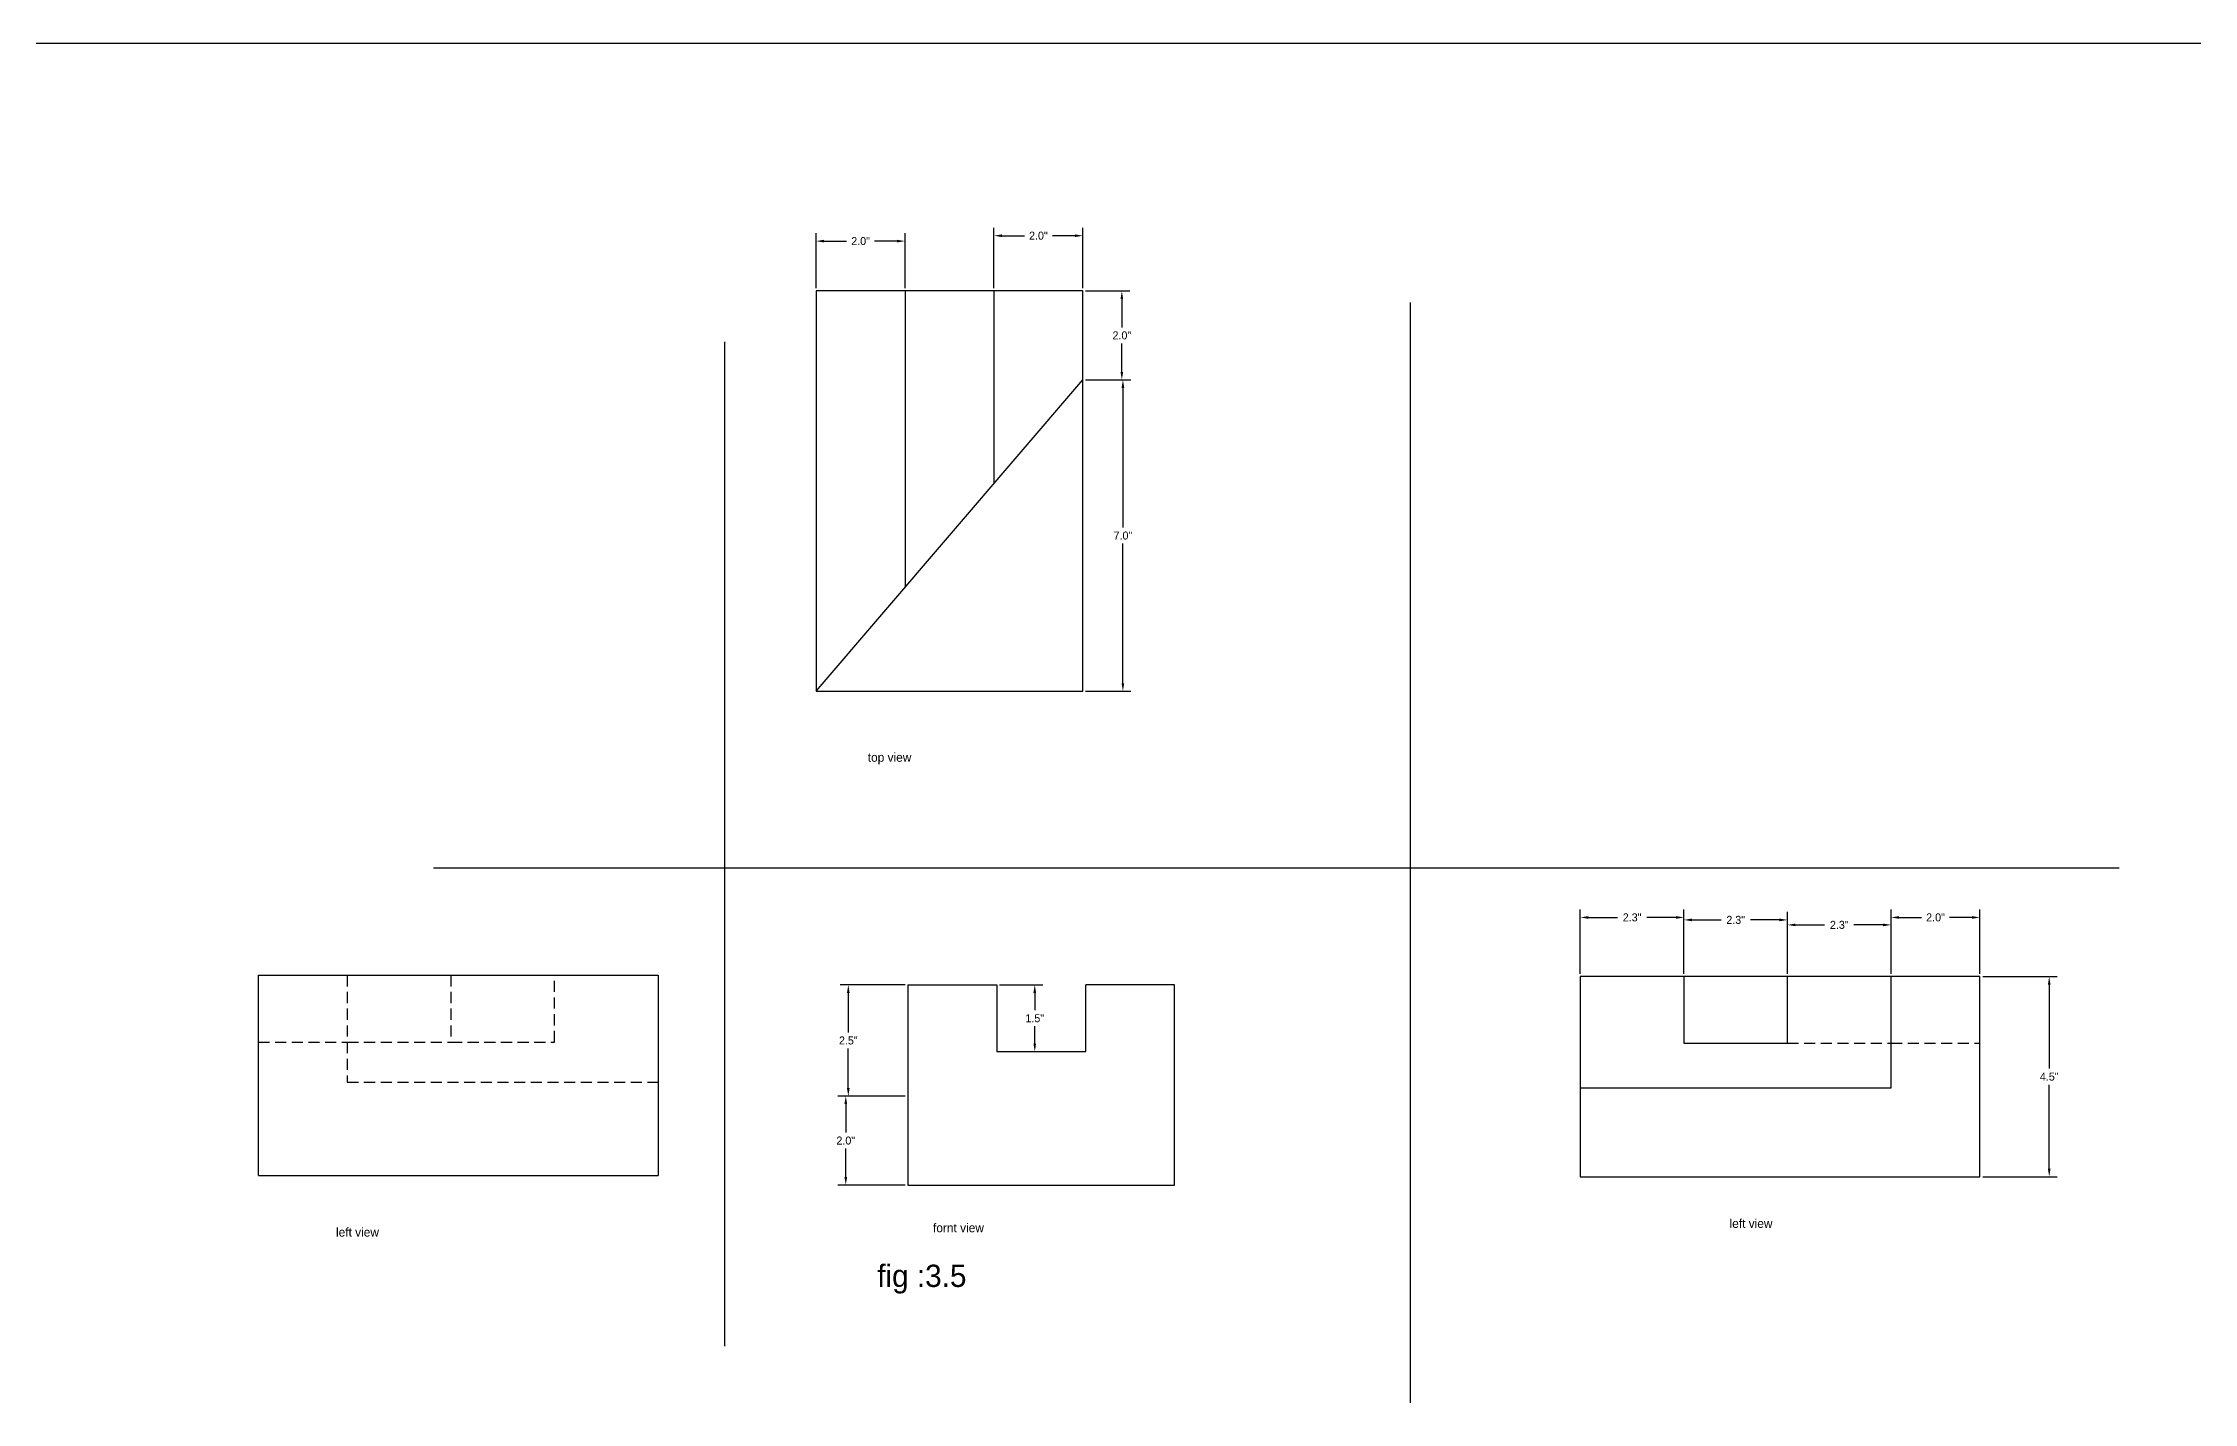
# Model space of a CAD drawing. Header units: inches. Extents: x 40 to 360, y -70 to 91.
# Drawn here: x 239.95 to 288.33, y -22.96 to 7.61 of the extents above; entities that cross this region are included whole.
import ezdxf

# ---------------------------------------------------------------- set-up
doc = ezdxf.new("R2010")
doc.units = ezdxf.units.IN
doc.header["$MEASUREMENT"] = 0
doc.linetypes.add('DASHED2', pattern=[0.375, 0.25, -0.125])
doc.dimstyles.get("Standard").update_dxf_attribs({"dimtxt": 0.18, "dimasz": 0.18, "dimexe": 0.18, "dimexo": 0.0625, "dimgap": 0.09, "dimtad": 0, "dimtih": 1, "dimtoh": 1, "dimdec": 1, "dimzin": 0, "dimdsep": 46, "dimlunit": 3, "dimtxsty": 'Standard', "dimcen": 0.09, "dimadec": 0, "dimazin": 0, "dimtfac": 1, "dimtdec": 1, "dimtofl": 0, "dimtmove": 0, "dimatfit": 3, "dimfxl": 1, "dimtolj": 1, "dimtzin": 0, "dimarcsym": 0})

# ---------------------------------------------------------------- blocks, each defined once
blk = doc.blocks.new('*D33')
at = {"color": 0, "lineweight": -2}
for p, q in [((263.399, 2.037), (264.393, 2.037)), ((264.213, 1.857), (264.213, 1.217)), ((264.213, 0.217), (264.213, 0.857)), ((263.399, 0.037), (264.393, 0.037))]:
    blk.add_line(p, q, dxfattribs=at)
at = {"color": 0}
for points in [[(264.183, 1.857), (264.243, 1.857), (264.213, 2.037)], [(264.183, 0.217), (264.243, 0.217), (264.213, 0.037)]]:
    blk.add_solid(points, dxfattribs=at)
at = {"layer": 'Defpoints', "color": 0}
for p in [(263.336, 2.037), (263.336, 0.037), (264.213, 0.037)]:
    blk.add_point(p, dxfattribs=at)
at = {"color": 0, "insert": (264.213, 1.037), "char_height": 0.18, "attachment_point": 5}
blk.add_mtext('\\A1;2.0"', dxfattribs=at)
blk = doc.blocks.new('*D34')
at = {"color": 0, "lineweight": -2}
for p, q in [((263.399, 0.037), (264.417, 0.037)), ((264.237, -0.143), (264.237, -3.283)), ((264.237, -6.783), (264.237, -3.643)), ((263.399, -6.963), (264.417, -6.963))]:
    blk.add_line(p, q, dxfattribs=at)
at = {"color": 0}
for points in [[(264.207, -0.143), (264.267, -0.143), (264.237, 0.037)], [(264.207, -6.783), (264.267, -6.783), (264.237, -6.963)]]:
    blk.add_solid(points, dxfattribs=at)
at = {"layer": 'Defpoints', "color": 0}
for p in [(263.336, 0.037), (263.336, -6.963), (264.237, -6.963)]:
    blk.add_point(p, dxfattribs=at)
at = {"color": 0, "insert": (264.237, -3.463), "char_height": 0.18, "attachment_point": 5}
blk.add_mtext('\\A1;7.0"', dxfattribs=at)
blk = doc.blocks.new('*D35')
at = {"color": 0, "lineweight": -2}
for p, q in [((257.336, 2.099), (257.336, 3.338)), ((257.516, 3.158), (258.021, 3.158)), ((259.156, 3.158), (258.651, 3.158)), ((259.336, 2.099), (259.336, 3.338))]:
    blk.add_line(p, q, dxfattribs=at)
at = {"color": 0}
for points in [[(257.516, 3.188), (257.516, 3.128), (257.336, 3.158)], [(259.156, 3.188), (259.156, 3.128), (259.336, 3.158)]]:
    blk.add_solid(points, dxfattribs=at)
at = {"layer": 'Defpoints', "color": 0}
for p in [(259.336, 3.158), (257.336, 2.037), (259.336, 2.037)]:
    blk.add_point(p, dxfattribs=at)
at = {"color": 0, "insert": (258.336, 3.158), "char_height": 0.18, "attachment_point": 5}
blk.add_mtext('\\A1;2.0"', dxfattribs=at)
blk = doc.blocks.new('*D36')
at = {"color": 0, "lineweight": -2}
for p, q in [((261.336, 2.099), (261.336, 3.459)), ((263.336, 2.099), (263.336, 3.459)), ((261.516, 3.279), (262.021, 3.279)), ((263.156, 3.279), (262.651, 3.279))]:
    blk.add_line(p, q, dxfattribs=at)
at = {"color": 0}
for points in [[(261.516, 3.309), (261.516, 3.249), (261.336, 3.279)], [(263.156, 3.309), (263.156, 3.249), (263.336, 3.279)]]:
    blk.add_solid(points, dxfattribs=at)
at = {"layer": 'Defpoints', "color": 0}
for p in [(263.336, 3.279), (261.336, 2.037), (263.336, 2.037)]:
    blk.add_point(p, dxfattribs=at)
at = {"color": 0, "insert": (262.336, 3.279), "char_height": 0.18, "attachment_point": 5}
blk.add_mtext('\\A1;2.0"', dxfattribs=at)
blk = doc.blocks.new('*D37')
at = {"color": 0, "lineweight": -2}
for p, q in [((261.462, -13.565), (262.434, -13.565)), ((262.254, -13.745), (262.254, -14.135)), ((262.254, -14.885), (262.254, -14.495)), ((261.462, -15.065), (262.434, -15.065))]:
    blk.add_line(p, q, dxfattribs=at)
at = {"color": 0}
for points in [[(262.224, -13.745), (262.284, -13.745), (262.254, -13.565)], [(262.224, -14.885), (262.284, -14.885), (262.254, -15.065)]]:
    blk.add_solid(points, dxfattribs=at)
at = {"layer": 'Defpoints', "color": 0}
for p in [(261.4, -13.565), (261.4, -15.065), (262.254, -15.065)]:
    blk.add_point(p, dxfattribs=at)
at = {"color": 0, "insert": (262.254, -14.315), "char_height": 0.18, "attachment_point": 5}
blk.add_mtext('\\A1;1.5"', dxfattribs=at)
blk = doc.blocks.new('*D38')
at = {"color": 0, "lineweight": -2}
for p, q in [((259.337, -13.565), (257.88, -13.565)), ((258.06, -13.745), (258.06, -14.635)), ((258.06, -15.885), (258.06, -14.995)), ((259.337, -16.065), (257.88, -16.065))]:
    blk.add_line(p, q, dxfattribs=at)
at = {"color": 0}
for points in [[(258.03, -13.745), (258.09, -13.745), (258.06, -13.565)], [(258.03, -15.885), (258.09, -15.885), (258.06, -16.065)]]:
    blk.add_solid(points, dxfattribs=at)
at = {"layer": 'Defpoints', "color": 0}
for p in [(259.4, -13.565), (258.06, -16.065), (259.4, -16.065)]:
    blk.add_point(p, dxfattribs=at)
at = {"color": 0, "insert": (258.06, -14.815), "char_height": 0.18, "attachment_point": 5}
blk.add_mtext('\\A1;2.5"', dxfattribs=at)
blk = doc.blocks.new('*D39')
at = {"color": 0, "lineweight": -2}
for p, q in [((259.275, -16.065), (257.823, -16.065)), ((258.003, -16.245), (258.003, -16.885)), ((258.003, -17.885), (258.003, -17.245)), ((259.337, -18.065), (257.823, -18.065))]:
    blk.add_line(p, q, dxfattribs=at)
at = {"color": 0}
for points in [[(257.973, -16.245), (258.033, -16.245), (258.003, -16.065)], [(257.973, -17.885), (258.033, -17.885), (258.003, -18.065)]]:
    blk.add_solid(points, dxfattribs=at)
at = {"layer": 'Defpoints', "color": 0}
for p in [(259.337, -16.065), (258.003, -18.065), (259.4, -18.065)]:
    blk.add_point(p, dxfattribs=at)
at = {"color": 0, "insert": (258.003, -17.065), "char_height": 0.18, "attachment_point": 5}
blk.add_mtext('\\A1;2.0"', dxfattribs=at)
blk = doc.blocks.new('*D40')
at = {"color": 0, "lineweight": -2}
for p, q in [((274.526, -13.315), (274.526, -11.868)), ((274.706, -12.048), (275.361, -12.048)), ((276.676, -12.048), (276.021, -12.048)), ((276.856, -13.315), (276.856, -11.868))]:
    blk.add_line(p, q, dxfattribs=at)
at = {"color": 0}
for points in [[(274.706, -12.018), (274.706, -12.078), (274.526, -12.048)], [(276.676, -12.018), (276.676, -12.078), (276.856, -12.048)]]:
    blk.add_solid(points, dxfattribs=at)
at = {"layer": 'Defpoints', "color": 0}
for p in [(276.856, -12.048), (274.526, -13.378), (276.856, -13.378)]:
    blk.add_point(p, dxfattribs=at)
at = {"color": 0, "insert": (275.691, -12.048), "char_height": 0.18, "attachment_point": 5}
blk.add_mtext('\\A1;2.3"', dxfattribs=at)
blk = doc.blocks.new('*D41')
at = {"color": 0, "lineweight": -2}
for p, q in [((276.856, -13.315), (276.856, -11.924)), ((279.186, -13.315), (279.186, -11.924)), ((277.036, -12.104), (277.691, -12.104)), ((279.006, -12.104), (278.351, -12.104))]:
    blk.add_line(p, q, dxfattribs=at)
at = {"color": 0}
for points in [[(277.036, -12.074), (277.036, -12.134), (276.856, -12.104)], [(279.006, -12.074), (279.006, -12.134), (279.186, -12.104)]]:
    blk.add_solid(points, dxfattribs=at)
at = {"layer": 'Defpoints', "color": 0}
for p in [(279.186, -12.104), (276.856, -13.378), (279.186, -13.378)]:
    blk.add_point(p, dxfattribs=at)
at = {"color": 0, "insert": (278.021, -12.104), "char_height": 0.18, "attachment_point": 5}
blk.add_mtext('\\A1;2.3"', dxfattribs=at)
blk = doc.blocks.new('*D42')
at = {"color": 0, "lineweight": -2}
for p, q in [((279.186, -13.315), (279.186, -12.036)), ((281.516, -13.315), (281.516, -12.036)), ((279.366, -12.216), (280.021, -12.216)), ((281.336, -12.216), (280.681, -12.216))]:
    blk.add_line(p, q, dxfattribs=at)
at = {"color": 0}
for points in [[(279.366, -12.186), (279.366, -12.246), (279.186, -12.216)], [(281.336, -12.186), (281.336, -12.246), (281.516, -12.216)]]:
    blk.add_solid(points, dxfattribs=at)
at = {"layer": 'Defpoints', "color": 0}
for p in [(281.516, -12.216), (279.186, -13.378), (281.516, -13.378)]:
    blk.add_point(p, dxfattribs=at)
at = {"color": 0, "insert": (280.351, -12.216), "char_height": 0.18, "attachment_point": 5}
blk.add_mtext('\\A1;2.3"', dxfattribs=at)
blk = doc.blocks.new('*D43')
at = {"color": 0, "lineweight": -2}
for p, q in [((281.516, -13.315), (281.516, -11.868)), ((281.696, -12.048), (282.201, -12.048)), ((283.336, -12.048), (282.831, -12.048)), ((283.516, -13.315), (283.516, -11.868))]:
    blk.add_line(p, q, dxfattribs=at)
at = {"color": 0}
for points in [[(281.696, -12.018), (281.696, -12.078), (281.516, -12.048)], [(283.336, -12.018), (283.336, -12.078), (283.516, -12.048)]]:
    blk.add_solid(points, dxfattribs=at)
at = {"layer": 'Defpoints', "color": 0}
for p in [(283.516, -12.048), (281.516, -13.378), (283.516, -13.378)]:
    blk.add_point(p, dxfattribs=at)
at = {"color": 0, "insert": (282.516, -12.048), "char_height": 0.18, "attachment_point": 5}
blk.add_mtext('\\A1;2.0"', dxfattribs=at)
blk = doc.blocks.new('*D44')
at = {"color": 0, "lineweight": -2}
for p, q in [((283.578, -13.378), (285.253, -13.378)), ((285.073, -13.558), (285.073, -15.448)), ((285.073, -17.698), (285.073, -15.808)), ((283.578, -17.878), (285.253, -17.878))]:
    blk.add_line(p, q, dxfattribs=at)
at = {"color": 0}
for points in [[(285.043, -13.558), (285.103, -13.558), (285.073, -13.378)], [(285.043, -17.698), (285.103, -17.698), (285.073, -17.878)]]:
    blk.add_solid(points, dxfattribs=at)
at = {"layer": 'Defpoints', "color": 0}
for p in [(283.516, -13.378), (283.516, -17.878), (285.073, -17.878)]:
    blk.add_point(p, dxfattribs=at)
at = {"color": 0, "insert": (285.073, -15.628), "char_height": 0.18, "attachment_point": 5}
blk.add_mtext('\\A1;4.5"', dxfattribs=at)

msp = doc.modelspace()

# ---------------------------------------------------------------- linework, layer by layer
for p, q in [((191.562, 7.611), (359.786, 7.611)), ((259.336, 2.037), (257.336, 2.037)), ((257.336, 2.037), (257.336, -6.963)), ((261.336, 2.037), (259.336, 2.037)), ((259.336, 2.037), (259.336, -4.63)), ((263.336, 2.037), (261.336, 2.037)), ((261.336, 2.037), (261.336, -2.296)), ((263.336, 0.037), (263.336, 2.037)), ((270.699, 1.774), (270.699, -22.964)), ((255.273, 0.89), (255.273, -21.688)), ((257.336, -6.963), (263.336, 0.037)), ((257.336, -6.963), (263.336, 0.037)), ((263.336, -6.963), (263.336, 0.037)), ((257.336, -6.963), (263.336, -6.963)), ((248.729, -10.93), (286.647, -10.93)), ((244.791, -14.849), (244.791, -13.349)), ((244.791, -13.349), (246.791, -13.349)), ((246.791, -13.349), (249.121, -13.349)), ((249.121, -13.349), (251.451, -13.349)), ((251.451, -13.349), (251.451, -13.349)), ((251.451, -13.349), (251.451, -13.349)), ((251.451, -13.349), (253.781, -13.349)), ((253.781, -13.349), (253.781, -15.849)), ((276.856, -13.378), (274.526, -13.378)), ((274.526, -13.378), (274.526, -15.878)), ((279.186, -13.378), (276.856, -13.378)), ((276.856, -13.378), (276.856, -14.878)), ((281.516, -13.378), (279.186, -13.378)), ((279.186, -14.878), (279.186, -13.378)), ((283.516, -13.378), (281.516, -13.378)), ((281.516, -15.878), (281.516, -13.378)), ((283.516, -14.878), (283.516, -13.378)), ((259.4, -13.565), (261.4, -13.565)), ((259.4, -13.565), (259.4, -16.065)), ((261.4, -13.565), (261.4, -15.065)), ((265.4, -13.565), (263.4, -13.565)), ((263.4, -15.065), (263.4, -13.565)), ((265.4, -18.065), (265.4, -13.565)), ((244.791, -17.849), (244.791, -14.849)), ((276.856, -14.878), (279.186, -14.878)), ((283.516, -17.878), (283.516, -14.878)), ((261.4, -15.065), (263.4, -15.065)), ((253.781, -15.849), (253.781, -17.849)), ((274.526, -15.878), (274.526, -17.878)), ((274.526, -15.878), (281.516, -15.878)), ((259.4, -16.065), (259.4, -18.065)), ((244.791, -17.849), (253.781, -17.849)), ((274.526, -17.878), (283.516, -17.878)), ((259.4, -18.065), (265.4, -18.065))]:
    msp.add_line(p, q)
at = {"linetype": 'DASHED2'}
for p, q in [((246.791, -13.349), (246.791, -15.749)), ((249.121, -13.349), (249.121, -14.849)), ((251.451, -14.849), (251.451, -13.349)), ((244.791, -14.849), (246.791, -14.849)), ((246.791, -14.849), (249.121, -14.849)), ((249.121, -14.849), (251.451, -14.849)), ((279.186, -14.878), (281.516, -14.878)), ((281.516, -14.878), (283.516, -14.878)), ((246.791, -15.749), (253.781, -15.749))]:
    msp.add_line(p, q, dxfattribs=at)

# ---------------------------------------------------------------- texts
at = {"char_height": 0.2, "attachment_point": 1}
for s, insert, width in [('         top view', (257.829, -8.348), 6.37211), ('        left view', (277.288, -18.828), 5.68588), ('     fornt view', (259.594, -18.926), 4.11736)]:
    msp.add_mtext(s, dxfattribs=dict(at, insert=insert, width=width))
at = {"linetype": 'DASHED2', "attachment_point": 1}
for s, insert, char_height, width in [('       left view', (246.016, -19.024), 0.2, 5.48981), ('fig :3.5', (258.711, -19.856), 0.5, 5.83293)]:
    msp.add_mtext(s, dxfattribs=dict(at, insert=insert, char_height=char_height, width=width))

# ---------------------------------------------------------------- dimensions: what is measured, and where the dimension line sits
for base, p1, p2, picture, middle in [((263.336, 3.279), (261.336, 2.037), (263.336, 2.037), '*D36', (262.336, 3.279)), ((259.336, 3.158), (257.336, 2.037), (259.336, 2.037), '*D35', (258.336, 3.158)), ((276.856, -12.048), (274.526, -13.378), (276.856, -13.378), '*D40', (275.691, -12.048)), ((279.186, -12.104), (276.856, -13.378), (279.186, -13.378), '*D41', (278.021, -12.104)), ((281.516, -12.216), (279.186, -13.378), (281.516, -13.378), '*D42', (280.351, -12.216)), ((283.516, -12.048), (281.516, -13.378), (283.516, -13.378), '*D43', (282.516, -12.048))]:
    dim = msp.add_linear_dim(base=base, p1=p1, p2=p2, dimstyle='Standard')
    dim.commit()
    dim.dimension.update_dxf_attribs({"geometry": picture, "text_midpoint": middle})
for base, p1, p2, picture, middle in [((264.213, 0.037), (263.336, 2.037), (263.336, 0.037), '*D33', (264.213, 1.037)), ((264.237, -6.963), (263.336, 0.037), (263.336, -6.963), '*D34', (264.237, -3.463)), ((285.073, -17.878), (283.516, -13.378), (283.516, -17.878), '*D44', (285.073, -15.628)), ((258.06, -16.065), (259.4, -13.565), (259.4, -16.065), '*D38', (258.06, -14.815)), ((262.254, -15.065), (261.4, -13.565), (261.4, -15.065), '*D37', (262.254, -14.315)), ((258.003, -18.065), (259.337, -16.065), (259.4, -18.065), '*D39', (258.003, -17.065))]:
    dim = msp.add_linear_dim(base=base, p1=p1, p2=p2, angle=90, dimstyle='Standard')
    dim.commit()
    dim.dimension.update_dxf_attribs({"geometry": picture, "text_midpoint": middle})

doc.saveas('drawing.dxf')
